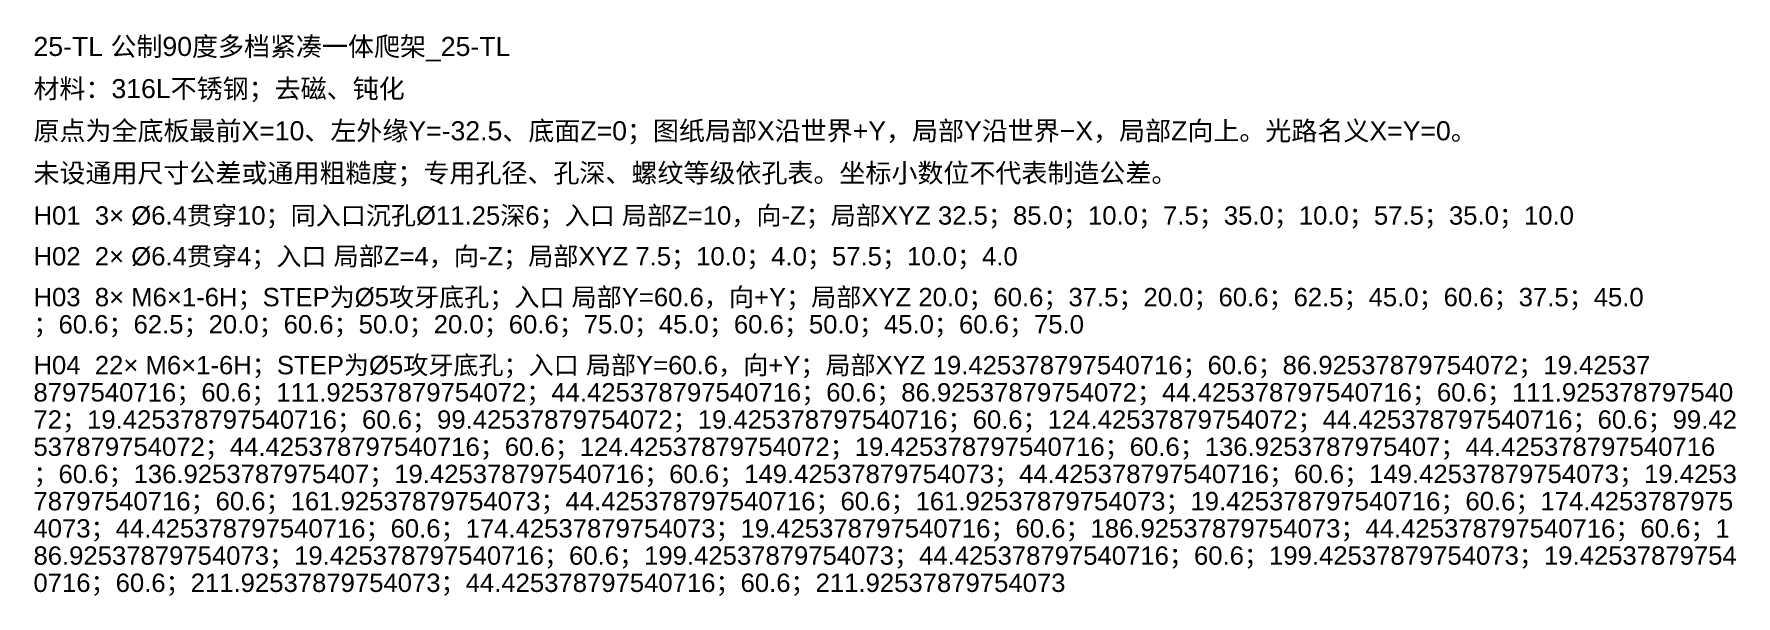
# Model space of a CAD drawing. Header units: millimetres. Extents: x 40 to 1360, y 134 to 546.
# Drawn here: x 860 to 1360, y 381 to 546 of the extents above; entities that cross this region are included whole.
import ezdxf

# ---------------------------------------------------------------- set-up
doc = ezdxf.new("R2010")
doc.units = ezdxf.units.MM
doc.layers.add('ANNOTATIONS', color=7, linetype='CONTINUOUS', lineweight=18)
doc.styles.add('CJK', font='Arial Unicode.ttf')

msp = doc.modelspace()

# ---------------------------------------------------------------- texts
at = {"layer": 'ANNOTATIONS', "style": 'CJK'}
for s, height, p in [('25-TL 公制90度多档紧凑一体爬架_25-TL', 5.6, (860, 540)), ('材料：316L不锈钢；去磁、钝化', 5.6, (860, 527.6)), ('原点为全底板最前X=10、左外缘Y=-32.5、底面Z=0；图纸局部X沿世界+Y，局部Y沿世界−X，局部Z向上。光路名义X=Y=0。', 5.6, (860, 515.2)), ('未设通用尺寸公差或通用粗糙度；专用孔径、孔深、螺纹等级依孔表。坐标小数位不代表制造公差。', 5.6, (860, 502.8)), ('H01  3× Ø6.4贯穿10；同入口沉孔Ø11.25深6；入口 局部Z=10，向-Z；局部XYZ 32.5；85.0；10.0；7.5；35.0；10.0；57.5；35.0；10.0', 5.4, (860, 490.4)), ('H02  2× Ø6.4贯穿4；入口 局部Z=4，向-Z；局部XYZ 7.5；10.0；4.0；57.5；10.0；4.0', 5.4, (860, 478.4)), ('H03  8× M6×1-6H；STEP为Ø5攻牙底孔；入口 局部Y=60.6，向+Y；局部XYZ 20.0；60.6；37.5；20.0；60.6；62.5；45.0；60.6；37.5；45.0', 5.4, (860, 466.4)), ('；60.6；62.5；20.0；60.6；50.0；20.0；60.6；75.0；45.0；60.6；50.0；45.0；60.6；75.0', 5.4, (860, 458.4)), ('H04  22× M6×1-6H；STEP为Ø5攻牙底孔；入口 局部Y=60.6，向+Y；局部XYZ 19.425378797540716；60.6；86.92537879754072；19.42537', 5.4, (860, 446.4)), ('8797540716；60.6；111.92537879754072；44.425378797540716；60.6；86.92537879754072；44.425378797540716；60.6；111.925378797540', 5.4, (860, 438.4)), ('72；19.425378797540716；60.6；99.42537879754072；19.425378797540716；60.6；124.42537879754072；44.425378797540716；60.6；99.42', 5.4, (860, 430.4)), ('537879754072；44.425378797540716；60.6；124.42537879754072；19.425378797540716；60.6；136.9253787975407；44.425378797540716', 5.4, (860, 422.4)), ('；60.6；136.9253787975407；19.425378797540716；60.6；149.42537879754073；44.425378797540716；60.6；149.42537879754073；19.4253', 5.4, (860, 414.4)), ('78797540716；60.6；161.92537879754073；44.425378797540716；60.6；161.92537879754073；19.425378797540716；60.6；174.4253787975', 5.4, (860, 406.4)), ('4073；44.425378797540716；60.6；174.42537879754073；19.425378797540716；60.6；186.92537879754073；44.425378797540716；60.6；1', 5.4, (860, 398.4)), ('86.92537879754073；19.425378797540716；60.6；199.42537879754073；44.425378797540716；60.6；199.42537879754073；19.42537879754', 5.4, (860, 390.4)), ('0716；60.6；211.92537879754073；44.425378797540716；60.6；211.92537879754073', 5.4, (860, 382.4))]:
    msp.add_text(s, height=height, dxfattribs=at).set_placement(p)

doc.saveas('drawing.dxf')
